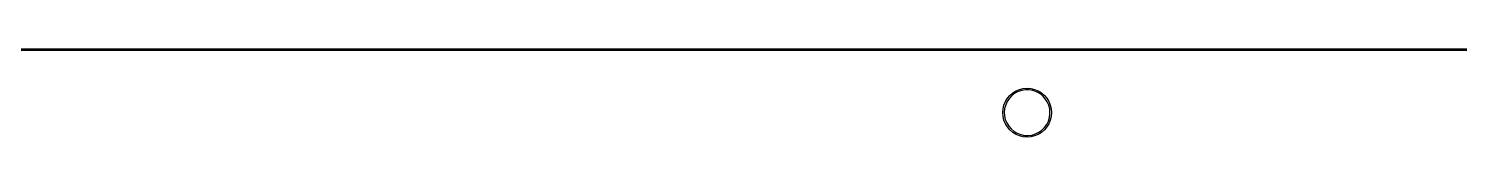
# Model space of a CAD drawing. Extents: x 26 to 390, y -197 to -58.
# Drawn here: x 117 to 208, y -63.5 to -58 of the extents above; entities that cross this region are included whole.
import ezdxf

# ---------------------------------------------------------------- set-up
doc = ezdxf.new("R2010")
doc.units = 0
doc.layers.add('BLACK', color=7, linetype='CONTINUOUS')

msp = doc.modelspace()

# ---------------------------------------------------------------- linework, layer by layer
at = {"layer": 'BLACK', "linetype": 'CONTINUOUS'}
for p, q in [((29, -57.95), (387, -57.95)), ((387, -58.05), (29, -58.05)), ((179.246, -61.0889), (179.404, -60.904)), ((179.534, -60.912), (179.369, -61.0844)), ((179.404, -60.904), (179.589, -60.746)), ((179.725, -60.7688), (179.534, -60.912)), ((179.589, -60.746), (179.796, -60.6189)), ((179.936, -60.6587), (179.725, -60.7688)), ((179.796, -60.6189), (180.021, -60.5259)), ((180.163, -60.5846), (179.936, -60.6587)), ((180.021, -60.5259), (180.258, -60.4691)), ((180.399, -60.5486), (180.163, -60.5846)), ((180.258, -60.4691), (180.5, -60.45)), ((180.637, -60.5515), (180.399, -60.5486)), ((180.5, -60.45), (180.742, -60.4691)), ((180.872, -60.5933), (180.637, -60.5515)), ((180.742, -60.4691), (180.979, -60.5259)), ((181.096, -60.6729), (180.872, -60.5933)), ((180.979, -60.5259), (181.204, -60.6189)), ((181.305, -60.7881), (181.096, -60.6729)), ((181.204, -60.6189), (181.411, -60.746)), ((181.492, -60.9359), (181.305, -60.7881)), ((181.411, -60.746), (181.596, -60.904)), ((181.653, -61.1123), (181.492, -60.9359)), ((181.596, -60.904), (181.754, -61.0889)), ((178.953, -61.9645), (178.969, -61.7575)), ((178.969, -61.7575), (179.026, -61.521)), ((179.026, -61.521), (179.119, -61.2963)), ((179.071, -61.7274), (179.045, -61.9645)), ((179.135, -61.4976), (179.071, -61.7274)), ((179.119, -61.2963), (179.246, -61.0889)), ((179.235, -61.2813), (179.135, -61.4976)), ((179.369, -61.0844), (179.235, -61.2813)), ((181.782, -61.3125), (181.653, -61.1123)), ((181.754, -61.0889), (181.881, -61.2963)), ((181.877, -61.5311), (181.782, -61.3125)), ((181.935, -61.7624), (181.877, -61.5311)), ((181.881, -61.2963), (181.974, -61.521)), ((181.955, -62), (181.935, -61.7624)), ((181.974, -61.521), (182.031, -61.7575)), ((182.031, -61.7575), (182.05, -62)), ((178.95, -62), (178.953, -61.9645)), ((178.969, -62.2425), (178.95, -62)), ((179.026, -62.479), (178.969, -62.2425)), ((179.119, -62.7037), (179.026, -62.479)), ((179.045, -61.9645), (179.059, -62.2025)), ((179.059, -62.2025), (179.112, -62.4351)), ((179.112, -62.4351), (179.201, -62.656)), ((179.246, -62.9111), (179.119, -62.7037)), ((179.201, -62.656), (179.326, -62.8593)), ((181.608, -62.943), (181.747, -62.7494)), ((181.747, -62.7494), (181.853, -62.5356)), ((181.881, -62.7037), (181.754, -62.9111)), ((181.853, -62.5356), (181.922, -62.3075)), ((181.974, -62.479), (181.881, -62.7037)), ((181.922, -62.3075), (181.953, -62.0711)), ((181.953, -62.0711), (181.955, -62)), ((182.031, -62.2425), (181.974, -62.479)), ((182.05, -62), (182.031, -62.2425)), ((179.404, -63.096), (179.246, -62.9111)), ((179.326, -62.8593), (179.482, -63.0395)), ((179.589, -63.254), (179.404, -63.096)), ((179.482, -63.0395), (179.665, -63.1918)), ((179.796, -63.3811), (179.589, -63.254)), ((179.665, -63.1918), (179.871, -63.3121)), ((180.021, -63.4741), (179.796, -63.3811)), ((179.871, -63.3121), (180.094, -63.3972)), ((180.258, -63.5309), (180.021, -63.4741)), ((180.094, -63.3972), (180.328, -63.4447)), ((180.5, -63.55), (180.258, -63.5309)), ((180.328, -63.4447), (180.566, -63.4535)), ((180.742, -63.5309), (180.5, -63.55)), ((180.566, -63.4535), (180.803, -63.4232)), ((180.979, -63.4741), (180.742, -63.5309)), ((180.803, -63.4232), (181.031, -63.3547)), ((181.204, -63.3811), (180.979, -63.4741)), ((181.031, -63.3547), (181.245, -63.2498)), ((181.411, -63.254), (181.204, -63.3811)), ((181.245, -63.2498), (181.439, -63.1113)), ((181.596, -63.096), (181.411, -63.254)), ((181.439, -63.1113), (181.608, -62.943)), ((181.754, -62.9111), (181.596, -63.096))]:
    msp.add_line(p, q, dxfattribs=at)

doc.saveas('drawing.dxf')
